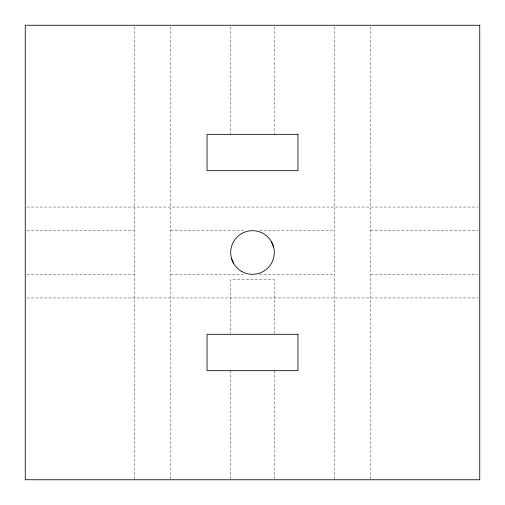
<?xml version="1.0" encoding="UTF-8"?>
<svg xmlns="http://www.w3.org/2000/svg" width="505" height="505" viewBox="0 0 505 505"><rect width="100%" height="100%" fill="white"/><g stroke="black" fill="none" stroke-linecap="round" stroke-linejoin="round"><path stroke-width="0.38" stroke-dasharray="2.52 1.89" d="M26.828 207.05L478.172 207.05M26.822 230.684L134.33 230.684M170.69 230.684L245.417 230.684M259.583 230.684L334.31 230.684M370.67 230.684L478.178 230.684M26.822 274.316L134.33 274.316M170.69 274.316L245.417 274.316M259.583 274.316L334.31 274.316M370.67 274.316L478.178 274.316M26.828 297.95L478.172 297.95M370.67 26.828L370.67 479.75M334.31 26.828L334.31 479.75M274.316 26.822L274.316 134.33M274.316 333.534L274.316 279.77L230.684 279.77L230.684 333.534M274.316 370.67L274.316 478.967M230.684 26.822L230.684 134.33M230.684 370.67L230.684 478.967M170.69 26.828L170.69 479.75M134.33 26.828L134.33 479.75"/><path stroke-width="0.76" d="M271.393 241.592L273.571 246.857M231.429 258.143L233.607 263.408M479.75 25.25L25.25 25.25L25.25 479.75L479.75 479.75L479.75 25.25M297.95 134.33L207.05 134.33L207.05 170.69L297.95 170.69L297.95 134.33M297.95 334.31L207.05 334.31L207.05 370.67L297.95 370.67L297.95 334.31M241.592 271.393A21.816 21.816 0 0 0 274.316 252.5A21.816 21.816 0 0 0 241.592 233.607A21.816 21.816 0 0 0 241.592 271.393"/></g></svg>
